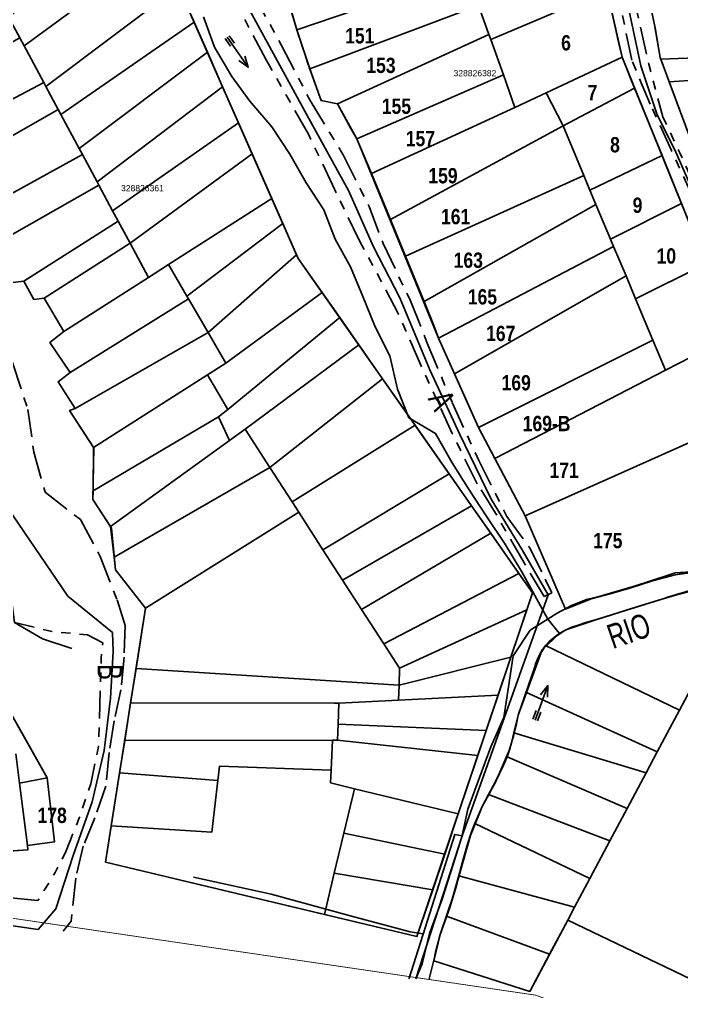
# Model space of a CAD drawing. Extents: x 205316 to 208372, y 4848714 to 4853250.
# Drawn here: x 206171.8 to 206280.1, y 4850261.8 to 4850420.7 of the extents above; entities that cross this region are included whole.
import ezdxf
from ezdxf.enums import TextEntityAlignment as Align

# ---------------------------------------------------------------- set-up
doc = ezdxf.new("R2010")
doc.units = 0
doc.header["$LTSCALE"] = 1.5
doc.header["$MEASUREMENT"] = 0
doc.linetypes.add('TRACO_25', pattern=[8, 3, -1, 1, -1, 1, -1])
for name, color, linetype in [('CD-MALHA-LOTES', 40, 'CONTINUOUS'), ('CD_TXT_QUADRA', 7, 'CONTINUOUS'), ('HD-CURSO-PERENE', 170, 'CONTINUOUS'), ('HD-TXT-PERENE', 170, 'CONTINUOUS'), ('HD-VALAS-DRENOS', 170, 'CONTINUOUS'), ('LM-LIM-SETOR-FISCAL', 7, 'CONTINUOUS'), ('RU-QUADRAS', 6, 'CONTINUOUS'), ('SV-EIXO-RUA-N-PAV', 6, 'CONTINUOUS'), ('SV-ESTIVAS', 7, 'CONTINUOUS'), ('SV-RUA-NAO-PAV-S-GUIA-C-GUIA', 7, 'CONTINUOUS'), ('SV-TXT-RUA-N-PAV-S-GUIA-C-GUIA', 7, 'CONTINUOUS'), ('Th_NmrPort', 7, 'CONTINUOUS')]:
    doc.layers.add(name, color=color, linetype=linetype)
doc.styles.add('ARIAL', font='arial.ttf')
doc.styles.add('ROMANS', font='arial.ttf', dxfattribs={"height": 0.2})
doc.styles.get("Standard").update_dxf_attribs({"font": 'swisscbo.ttf'})
doc.linetypes.add('Limite', pattern='A,20,-3,[130,ltypeshp.shx,S=6.35,R=0,X=0,Y=0],-3,20', length=46)

# ---------------------------------------------------------------- blocks, each defined once
blk = doc.blocks.new('COD035', base_point=(206936.840478, 4853065.457217))
at = {"layer": 'HD-TXT-PERENE'}
for p, q in [((206936.840478, 4853065.862947), (206938.340478, 4853065.862947)), ((206936.840478, 4853065.462947), (206942.840478, 4853065.462947)), ((206936.840478, 4853065.062947), (206938.340478, 4853065.062947))]:
    blk.add_line(p, q, dxfattribs=at)
blk.add_lwpolyline([(206941.040478, 4853064.862947), (206942.840478, 4853065.462947), (206941.040478, 4853066.062947)], dxfattribs=at)

msp = doc.modelspace()

# ---------------------------------------------------------------- linework, layer by layer
at = {"layer": 'CD-MALHA-LOTES', "linetype": 'Continuous'}
for p, q in [((206217.19, 4850419), (206244.94, 4850428.43)), ((206215.51, 4850424.61), (206217.19, 4850419)), ((206248.88, 4850417.41), (206267.9, 4850425.47)), ((206267.9, 4850425.47), (206270.35, 4850414.54)), ((206246.9, 4850422.97), (206219.3, 4850412.62)), ((206248.58, 4850418.24), (206246.9, 4850422.97)), ((206274.83, 4850423.76), (206275.66, 4850419.82)), ((206275.66, 4850419.82), (206275.74, 4850419.36)), ((206275.74, 4850419.36), (206276.59, 4850414.46)), ((206217.19, 4850419), (206219.3, 4850412.62)), ((206223.85, 4850406.89), (206248.58, 4850418.24)), ((206248.58, 4850418.24), (206248.88, 4850417.41)), ((206250.97, 4850411.63), (206248.88, 4850417.41)), ((206332.88, 4850416.37), (206276.68, 4850414.21)), ((206270.35, 4850414.54), (206257.96, 4850408.71)), ((206272.36, 4850409.45), (206270.35, 4850414.54)), ((206276.59, 4850414.46), (206276.68, 4850414.21)), ((206276.68, 4850414.21), (206278.06, 4850410.51)), ((206278.06, 4850410.51), (206332.1, 4850413.91)), ((206219.3, 4850412.62), (206221.15, 4850407.42)), ((206250.97, 4850411.63), (206227, 4850401.14)), ((206252.84, 4850406.31), (206250.97, 4850411.63)), ((206278.06, 4850410.51), (206280.47, 4850404.05)), ((206257.96, 4850408.71), (206252.84, 4850406.31)), ((206260.7, 4850403.28), (206257.96, 4850408.71)), ((206272.36, 4850409.45), (206260.7, 4850403.28)), ((206276.89, 4850398.45), (206272.36, 4850409.45)), ((206221.15, 4850407.42), (206223.85, 4850406.89)), ((206223.85, 4850406.89), (206226.08, 4850402.75)), ((206229.39, 4850395.5), (206252.84, 4850406.31)), ((206226.08, 4850402.75), (206227, 4850401.14)), ((206260.7, 4850403.28), (206232.5, 4850387.97)), ((206264.1, 4850395.16), (206260.7, 4850403.28)), ((206227, 4850401.14), (206229.39, 4850395.5)), ((206265.09, 4850392.79), (206276.89, 4850398.45)), ((206280.06, 4850390.58), (206276.89, 4850398.45)), ((206229.39, 4850395.5), (206232.5, 4850387.97)), ((206234.96, 4850381.98), (206264.1, 4850395.16)), ((206264.1, 4850395.16), (206265.09, 4850392.79)), ((206266.07, 4850390.45), (206265.09, 4850392.79)), ((206237.98, 4850374.6), (206266.07, 4850390.45)), ((206266.07, 4850390.45), (206268.45, 4850384.79)), ((206268.45, 4850384.79), (206280.06, 4850390.58)), ((206280.06, 4850390.58), (206284.03, 4850380.72)), ((206232.5, 4850387.97), (206234.96, 4850381.98)), ((206268.94, 4850383.56), (206268.45, 4850384.79)), ((206268.94, 4850383.56), (206240.35, 4850368.58)), ((206271.02, 4850378.76), (206268.94, 4850383.56)), ((206234.96, 4850381.98), (206237.98, 4850374.6)), ((206272.53, 4850375.03), (206284.03, 4850380.72)), ((206242.94, 4850362.76), (206271.02, 4850378.76)), ((206272.53, 4850375.03), (206271.02, 4850378.76)), ((206275.38, 4850368.24), (206272.53, 4850375.03)), ((206237.98, 4850374.6), (206239.6, 4850370.63)), ((206239.6, 4850370.63), (206240.35, 4850368.58)), ((206240.35, 4850368.58), (206242.94, 4850362.76)), ((206288.75, 4850369.17), (206277.44, 4850363.33)), ((206275.38, 4850368.24), (206246.9, 4850353.96)), ((206277.44, 4850363.33), (206275.38, 4850368.24)), ((206242.94, 4850362.76), (206246.9, 4850353.96)), ((206249.53, 4850348.9), (206277.44, 4850363.33)), ((206293.47, 4850356.94), (206254.53, 4850339.54)), ((206246.9, 4850353.96), (206249.53, 4850348.9)), ((206249.53, 4850348.9), (206254.53, 4850339.54)), ((206254.53, 4850339.54), (206261.11, 4850324.26)), ((206279.02, 4850329.88), (206283.43, 4850330.52)), ((206271.79, 4850327.77), (206275.34, 4850328.9)), ((206275.34, 4850328.9), (206279.02, 4850329.88)), ((206268.39, 4850326.8), (206271.79, 4850327.77)), ((206262.2, 4850324.73), (206265.32, 4850325.99)), ((206265.32, 4850325.99), (206268.39, 4850326.8)), ((206261.11, 4850324.26), (206262.2, 4850324.73)), ((206171.37, 4850305.56), (206176.37, 4850296.69)), ((206171.84, 4850295.83), (206171.24, 4850300.66)), ((206171.84, 4850295.83), (206176.37, 4850296.69)), ((206173.11, 4850285.66), (206171.84, 4850295.83)), ((206176.37, 4850296.69), (206177.54, 4850286.25)), ((206177.54, 4850286.25), (206173.11, 4850285.66)), ((206166.95, 4850284.53), (206173.2, 4850284.97)), ((206173.2, 4850284.97), (206173.11, 4850285.66))]:
    msp.add_line(p, q, dxfattribs=at)
at = {"layer": 'CD-MALHA-LOTES'}
for points in [[(206172.57, 4850416.36), (206192.46, 4850430.97)], [(206176.14, 4850409.73), (206197.81, 4850426.08)], [(206197.81, 4850426.08), (206200.39, 4850420.22)], [(206171.88, 4850417.65), (206170.14, 4850420.88), (206173.69, 4850424.7)], [(206178.61, 4850405.13), (206200.39, 4850420.22)], [(206200.39, 4850420.22), (206202.55, 4850415.32)], [(206152.05, 4850406.63), (206171.88, 4850417.65)], [(206171.88, 4850417.65), (206172.57, 4850416.36)], [(206172.57, 4850416.36), (206175.8, 4850410.35)], [(206181.58, 4850399.59), (206202.55, 4850415.32)], [(206202.55, 4850415.32), (206205.04, 4850409.67)], [(206156.18, 4850400.03), (206175.8, 4850410.35)], [(206175.8, 4850410.35), (206176.14, 4850409.73)], [(206176.14, 4850409.73), (206178.17, 4850405.95)], [(206184.52, 4850394.13), (206205.04, 4850409.67)], [(206205.04, 4850409.67), (206207.63, 4850403.8)], [(206159.24, 4850395.15), (206178.17, 4850405.95)], [(206178.17, 4850405.95), (206178.61, 4850405.13)], [(206178.61, 4850405.13), (206181.58, 4850399.59)], [(206187.06, 4850389.4), (206207.63, 4850403.8)], [(206207.63, 4850403.8), (206209.87, 4850398.7)], [(206181.58, 4850399.59), (206182.11, 4850398.61)], [(206189.9, 4850384.11), (206209.87, 4850398.7)], [(206209.87, 4850398.7), (206213.07, 4850391.44)], [(206163.5, 4850388.37), (206182.11, 4850398.61)], [(206182.11, 4850398.61), (206184.52, 4850394.13)], [(206184.52, 4850394.13), (206184.81, 4850393.59)], [(206166.67, 4850383.3), (206184.81, 4850393.59)], [(206184.81, 4850393.59), (206187.06, 4850389.4)], [(206196.18, 4850380.62), (206213.07, 4850391.44)], [(206213.07, 4850391.44), (206214.89, 4850387.31)], [(206187.06, 4850389.4), (206187.96, 4850387.72)], [(206172.53, 4850377.92), (206187.96, 4850387.72)], [(206187.96, 4850387.72), (206189.9, 4850384.11)], [(206199.18, 4850375.47), (206214.89, 4850387.31)], [(206214.89, 4850387.31), (206217.14, 4850382.2)], [(206172.53, 4850377.92), (206170.24, 4850377.61), (206166.67, 4850383.3)], [(206175.85, 4850375.14), (206189.9, 4850384.11)], [(206189.9, 4850384.11), (206192.91, 4850378.52)], [(206202.68, 4850369.49), (206217.14, 4850382.2)], [(206217.14, 4850382.2), (206217.41, 4850381.59), (206221.31, 4850376.03)], [(206192.91, 4850378.52), (206196.18, 4850380.62)], [(206196.18, 4850380.62), (206199.18, 4850375.47)], [(206179.07, 4850369.66), (206192.91, 4850378.52)], [(206172.53, 4850377.92), (206174.17, 4850374.93), (206175.85, 4850375.14)], [(206179.07, 4850369.66), (206175.85, 4850375.14)], [(206180.11, 4850362.95), (206199.45, 4850375.03)], [(206199.18, 4850375.47), (206199.45, 4850375.03)], [(206199.45, 4850375.03), (206202.68, 4850369.49)], [(206205.58, 4850364.51), (206221.31, 4850376.03)], [(206221.31, 4850376.03), (206224.18, 4850371.94)], [(206205.87, 4850356.93), (206224.18, 4850371.94)], [(206224.18, 4850371.94), (206227.29, 4850367.49)], [(206180.11, 4850362.95), (206176.79, 4850367.87), (206179.07, 4850369.66)], [(206180.94, 4850357.06), (206202.68, 4850369.49)], [(206202.68, 4850369.49), (206205.58, 4850364.51)], [(206208.7, 4850353.72), (206227.29, 4850367.49)], [(206227.29, 4850367.49), (206231.18, 4850361.94)], [(206205.58, 4850364.51), (206202.59, 4850362.61)], [(206180.94, 4850357.06), (206178.13, 4850361.47), (206180.11, 4850362.95)], [(206202.59, 4850362.61), (206183.92, 4850350.73)], [(206205.87, 4850356.93), (206202.59, 4850362.61)], [(206212.76, 4850347.44), (206231.18, 4850361.94)], [(206231.18, 4850361.94), (206236.5, 4850354.34)], [(206183.92, 4850350.73), (206180.03, 4850356.75), (206180.94, 4850357.06)], [(206204.39, 4850355.71), (206205.87, 4850356.93)], [(206183.86, 4850343.65), (206204.39, 4850355.71)], [(206206.18, 4850351.86), (206204.39, 4850355.71)], [(206216.39, 4850341.82), (206236.5, 4850354.34)], [(206236.5, 4850354.34), (206242.08, 4850346.38)], [(206206.18, 4850351.86), (206208.7, 4850353.72)], [(206212.76, 4850347.44), (206208.7, 4850353.72)], [(206186.68, 4850337.82), (206206.18, 4850351.86)], [(206183.92, 4850350.73), (206183.86, 4850343.65)], [(206187.33, 4850332.81), (206212.76, 4850347.44)], [(206216.39, 4850341.82), (206212.76, 4850347.44)], [(206221.45, 4850334), (206242.08, 4850346.38)], [(206242.08, 4850346.38), (206245.72, 4850341.18)], [(206186.68, 4850337.82), (206183.84, 4850342.22), (206183.86, 4850343.65)], [(206217.49, 4850340.12), (206216.39, 4850341.82)], [(206192.45, 4850324.46), (206217.49, 4850340.12)], [(206221.45, 4850334), (206217.49, 4850340.12)], [(206224.65, 4850329.05), (206245.72, 4850341.18)], [(206245.72, 4850341.18), (206248.87, 4850336.69)], [(206186.68, 4850337.82), (206187.33, 4850332.81)], [(206227.75, 4850324.25), (206248.87, 4850336.69)], [(206248.87, 4850336.69), (206253.48, 4850330.11)], [(206224.65, 4850329.05), (206221.45, 4850334)], [(206192.45, 4850324.46), (206187.54, 4850330.69), (206187.33, 4850332.81)], [(206227.75, 4850324.25), (206224.65, 4850329.05)], [(206231.4, 4850318.61), (206253.48, 4850330.11)], [(206254.76, 4850324.16), (206255.69, 4850326.94), (206253.48, 4850330.11)], [(206257.83, 4850318.37), (206258.9, 4850319.44), (206261.15, 4850320.88), (206263.01, 4850321.63), (206264.44, 4850322.09), (206266.74, 4850322.76), (206268.17, 4850323.2), (206271.03, 4850324.1), (206273.45, 4850324.89), (206274.88, 4850325.34), (206277.23, 4850326.05), (206278.68, 4850326.45), (206280.12, 4850326.86), (206282.28, 4850327.47), (206285.15, 4850328.26), (206287.57, 4850328.77), (206289.11, 4850329.08), (206291.67, 4850330.18)], [(206291.67, 4850330.18), (206279.73, 4850307.75)], [(206190.88, 4850314.56), (206192.45, 4850324.46)], [(206231.4, 4850318.61), (206227.75, 4850324.25)], [(206254.76, 4850324.16), (206233.97, 4850314.63)], [(206254.76, 4850324.16), (206252.16, 4850316.42)], [(206233.97, 4850314.63), (206231.4, 4850318.61)], [(206257.83, 4850318.37), (206256.59, 4850316.29), (206256.08, 4850314.88), (206255.65, 4850313.42), (206254.73, 4850310.65)], [(206279.73, 4850307.75), (206257.83, 4850318.37)], [(206233.89, 4850311.84), (206252.16, 4850316.42)], [(206252.16, 4850316.42), (206250.07, 4850310.2)], [(206190, 4850308.98), (206190.88, 4850314.56)], [(206190.88, 4850314.56), (206233.89, 4850311.84)], [(206233.89, 4850311.84), (206233.97, 4850314.63)], [(206233.82, 4850309.41), (206233.89, 4850311.84)], [(206233.82, 4850309.41), (206250.07, 4850310.2)], [(206250.07, 4850310.2), (206248.14, 4850304.46)], [(206254.73, 4850310.65), (206254.27, 4850309.46), (206253.39, 4850306.98), (206252.67, 4850304.07)], [(206276.12, 4850300.97), (206254.73, 4850310.65)], [(206189.03, 4850302.84), (206190, 4850308.98)], [(206224.04, 4850308.94), (206223.26, 4850308.9), (206190, 4850308.98)], [(206224.04, 4850308.94), (206223.92, 4850305.47)], [(206224.04, 4850308.94), (206233.82, 4850309.41)], [(206279.73, 4850307.75), (206276.12, 4850300.97)], [(206223.92, 4850305.47), (206223.84, 4850302.85)], [(206248.14, 4850304.46), (206223.92, 4850305.47)], [(206248.14, 4850304.46), (206246.77, 4850300.37)], [(206251.54, 4850300.15), (206252.32, 4850302.61), (206252.67, 4850304.07)], [(206274.29, 4850297.53), (206252.67, 4850304.07)], [(206188.18, 4850297.52), (206189.03, 4850302.84)], [(206223.03, 4850302.85), (206189.03, 4850302.84)], [(206222.79, 4850297.96), (206223.03, 4850302.85)], [(206223.84, 4850302.85), (206223.03, 4850302.85)], [(206246.77, 4850300.37), (206223.84, 4850302.85)], [(206246.77, 4850300.37), (206243.57, 4850290.84)], [(206248.49, 4850293.97), (206249.2, 4850295.28), (206250.32, 4850297.41), (206250.96, 4850298.77), (206251.54, 4850300.15)], [(206271.18, 4850291.69), (206251.54, 4850300.15)], [(206276.12, 4850300.97), (206274.29, 4850297.53)], [(206204.27, 4850296.3), (206204.53, 4850298.62), (206222.79, 4850297.96)], [(206186.82, 4850288.87), (206188.18, 4850297.52)], [(206204.27, 4850296.3), (206188.18, 4850297.52)], [(206222.79, 4850297.96), (206222.69, 4850295.89), (206226.6, 4850294.94)], [(206274.29, 4850297.53), (206271.18, 4850291.69)], [(206204.27, 4850296.3), (206203.3, 4850287.84), (206186.82, 4850288.87)], [(206224.87, 4850287.69), (206226.6, 4850294.94)], [(206243.57, 4850290.84), (206226.6, 4850294.94)], [(206246.27, 4850289.27), (206247.48, 4850292.02), (206248.49, 4850293.97)], [(206268.36, 4850286.39), (206248.49, 4850293.97)], [(206243.57, 4850290.84), (206241.36, 4850284.25)], [(206271.18, 4850291.69), (206268.36, 4850286.39)], [(206243.67, 4850280.69), (206243.89, 4850281.54), (206244.27, 4850283), (206245.09, 4850285.88), (206245.74, 4850287.87), (206246.27, 4850289.27)], [(206265.11, 4850280.28), (206246.27, 4850289.27)], [(206186.82, 4850288.87), (206185.88, 4850282.94), (206202.28, 4850279.02), (206221.68, 4850274.37)], [(206223.29, 4850281.11), (206224.87, 4850287.69)], [(206241.36, 4850284.25), (206224.87, 4850287.69)], [(206268.36, 4850286.39), (206265.11, 4850280.28)], [(206241.36, 4850284.25), (206239.39, 4850278.39)], [(206221.68, 4850274.37), (206223.29, 4850281.11)], [(206239.39, 4850278.39), (206223.29, 4850281.11)], [(206241.67, 4850274.09), (206242.19, 4850275.5), (206242.92, 4850277.85), (206243.32, 4850279.3), (206243.67, 4850280.69)], [(206262.59, 4850275.55), (206243.67, 4850280.69)], [(206265.11, 4850280.28), (206262.59, 4850275.55)], [(206239.39, 4850278.39), (206236.82, 4850270.75), (206221.68, 4850274.37)], [(206262.59, 4850275.55), (206261.47, 4850273.45)], [(206241.67, 4850274.09), (206241.14, 4850272.69), (206240.6, 4850271.1), (206239.87, 4850268.19), (206239.56, 4850266.8), (206255.27, 4850261.79), (206258.51, 4850267.89)], [(206258.51, 4850267.89), (206241.67, 4850274.09)], [(206261.47, 4850273.45), (206258.51, 4850267.89)], [(206261.47, 4850273.45), (206281.48, 4850263.88), (206464.23, 4850167.39), (206494.55, 4850242.96)]]:
    msp.add_lwpolyline(points, dxfattribs=at)
at = {"layer": 'HD-CURSO-PERENE', "flags": 128}
for points in [[(206201.91, 4850421.1), (206203.7, 4850416.16), (206206.53, 4850411.38), (206209.5, 4850407.35), (206213.08, 4850403.12), (206216.01, 4850398.64), (206218.69, 4850393.96), (206221.57, 4850389.58), (206223.45, 4850384.79), (206225.97, 4850380.26), (206227.96, 4850375.37), (206229.99, 4850370.43), (206232.37, 4850365.7), (206233.65, 4850360.26), (206235.48, 4850355.57), (206239.85, 4850353), (206242.58, 4850348.21), (206245.36, 4850343.78), (206248.24, 4850339.4), (206251.11, 4850335.07), (206253.99, 4850330.39), (206258.23, 4850322.67), (206260.13, 4850320.33)], [(206283.43, 4850330.52), (206279.04, 4850330.2), (206274.25, 4850328.62), (206268.39, 4850326.8), (206264.52, 4850325.85), (206262.09, 4850324.86), (206259.74, 4850323.62), (206255.35, 4850320.84), (206252.53, 4850316.63), (206251.76, 4850311.57), (206251, 4850306.57), (206248.88, 4850301.8), (206247.06, 4850296.79), (206245.11, 4850291.58), (206244.15, 4850287.06), (206242.67, 4850282.36), (206240.94, 4850276.86), (206238.84, 4850271.24), (206237.68, 4850266.33), (206236.64, 4850263.88)], [(206281.56, 4850327.26), (206276.32, 4850325.78), (206271.03, 4850324.1), (206265.89, 4850322.51), (206261.15, 4850320.88), (206260.13, 4850320.33), (206257.27, 4850317.61), (206255.31, 4850312.29), (206253.39, 4850306.98), (206252.03, 4850301.57), (206249.91, 4850296.61), (206247.48, 4850292.02), (206245.55, 4850287.31), (206243.69, 4850280.75), (206242.19, 4850275.5), (206240.6, 4850271.1), (206239.73, 4850267.57), (206238.85, 4850264.05)], [(206238.85, 4850264.04), (206238.8, 4850263.88)]]:
    msp.add_lwpolyline(points, dxfattribs=at)
at = {"layer": 'HD-VALAS-DRENOS', "flags": 128}
for points in [[(206160.02, 4850336.38), (206165.12, 4850336.02), (206168.04, 4850331.73), (206170.37, 4850327.1), (206171.01, 4850322.1), (206175.57, 4850319.43), (206180.38, 4850317.86)], [(206200.28, 4850280.45), (206212.96, 4850277.72), (206226.11, 4850274.08), (206235.69, 4850271.55), (206237.83, 4850271.2)]]:
    msp.add_lwpolyline(points, dxfattribs=at)
at = {"layer": 'LM-LIM-SETOR-FISCAL', "linetype": 'Limite', "ltscale": 0.1, "const_width": 0.13, "flags": 128}
msp.add_lwpolyline([(207021.68, 4851415.47), (207043.45, 4851405.34), (207056.69, 4851396.79), (207066.97, 4851389.51), (207076.85, 4851382.57), (207094.19, 4851367.16), (207111.92, 4851349.04), (207137.62, 4851319.1), (207143.1, 4851313.28), (207157.25, 4851297.67), (207179.66, 4851272.35), (207212.37, 4851234.89), (207238.06, 4851206.02), (207253.49, 4851187.92), (207273.43, 4851163.63), (207284.94, 4851148.07), (207293.96, 4851135.89), (207311.93, 4851112.49), (207337.06, 4851072.12), (207347.32, 4851056.34), (207360.35, 4851036.08), (207365.19, 4851028.69), (207385.18, 4850998.1), (207399.65, 4850974.87), (207412.28, 4850954.54), (207439.21, 4850911.8), (207446.99, 4850899.53), (207455.59, 4850885.98), (207473.05, 4850858.84), (207486.05, 4850838.58), (207490.56, 4850831.8), (207526.44, 4850773.29), (207555.31, 4850724.8), (207578.38, 4850685.38), (207592.12, 4850660.09), (207604.67, 4850635.92), (207614.1, 4850617.58), (207622.25, 4850602.5), (207642.83, 4850564.46), (207666.03, 4850518.62), (207673.67, 4850503.6), (207676.98, 4850495.57), (207692.21, 4850467.22), (207727.63, 4850397.08), (207738.85, 4850376.31), (207759.68, 4850337.26), (207765.54, 4850326.04), (207775.63, 4850306.02), (207786.18, 4850286.35), (207792.55, 4850273.61), (207797.89, 4850263.92), (207815.04, 4850231.27), (207833.05, 4850197.75), (207837.49, 4850189.49), (207843.1, 4850178.25), (207852.67, 4850160.66), (207865.65, 4850136.92), (207895.56, 4850081.74), (207913.06, 4850049.55), (207920.81, 4850036.7), (207924.96, 4850029.49), (207928.67, 4850023.04), (207944.68, 4849997.28), (207949.38, 4849989.27), (207955.86, 4849978.89), (207989.63, 4849922.09), (208021.59, 4849858.31), (208039.3, 4849825.19), (208050.27, 4849806.04), (208063.43, 4849780.62), (208069.87, 4849768.66), (208079.08, 4849754.42), (208084.65, 4849743.63), (208092.91, 4849727.46), (208100.67, 4849714.29), (208107.46, 4849701.58), (208114.74, 4849688.43), (208114.78, 4849688.35), (208114.86, 4849688.17), (208150.73, 4849616.06), (208187.92, 4849541.22), (208249.9, 4849424.19), (208300.63, 4849327.9), (208301.3, 4849326.63), (208330.19, 4849271.2), (208367.01, 4849211.9), (208349.86, 4849193.3), (208335.74, 4849174.95), (208327.89, 4849167.36), (208314.36, 4849149.75), (208299.16, 4849131.8), (208291.24, 4849122.44), (208282.06, 4849112.13), (208264.95, 4849090.56), (208250.83, 4849074.09), (208221.58, 4849039.46), (208207.85, 4849021.47), (208194.01, 4849003.09), (208183.89, 4848990.29), (208163.14, 4848966.59), (208139.11, 4848938.69), (208114.75, 4848908.34), (208092.97, 4848883.15), (208089.08, 4848877.86), (208082.48, 4848868.63), (208062.6, 4848842.56), (208055.4, 4848834.16), (208029.39, 4848802.29), (208002.88, 4848772.47), (207987.06, 4848754.07), (207971.45, 4848736.35), (207951.29, 4848714.3), (207938.98, 4848722.35), (207935.19, 4848724.84), (207927.76, 4848740.69), (207925.43, 4848746.58), (207910.93, 4848782.03), (207901.5, 4848803.37), (207897.96, 4848811.56), (207889.76, 4848830.42), (207882.92, 4848845.94), (207879.69, 4848853.91), (207871.77, 4848863.82), (207869.94, 4848867.11), (207866.81, 4848872.74), (207858.75, 4848886.94), (207856.41, 4848891.07), (207842.53, 4848910.15), (207825.03, 4848930.31), (207802.2, 4848960.18), (207795.96, 4848968.62), (207792.78, 4848975.77), (207791.99, 4848977.54), (207775.14, 4849006.28), (207757.22, 4849040.43), (207747.93, 4849059.71), (207739.33, 4849078.11), (207736.66, 4849084.67), (207725.65, 4849112.01), (207712.86, 4849133.84), (207705.61, 4849141.39), (207693.22, 4849158.83), (207658.02, 4849201.49), (207643.22, 4849219.05), (207628.15, 4849239.89), (207583.74, 4849297.42), (207577.23, 4849307.07), (207560.95, 4849335.89), (207540.69, 4849361.49), (207529.48, 4849377.88), (207524.83, 4849382.69), (207520.93, 4849386.71), (207512.94, 4849401.39), (207489.49, 4849426.56), (207461.51, 4849464.09), (207445.75, 4849483.09), (207417.58, 4849518.68), (207409.91, 4849527.9), (207402.02, 4849538.56), (207394.56, 4849549.23), (207375.36, 4849576.96), (207365.17, 4849591.27), (207339.6, 4849627.48), (207325.58, 4849647.34), (207307.69, 4849672.68), (207298.76, 4849680.12), (207277.63, 4849691.43), (207257.69, 4849697.98), (207238.05, 4849700.95), (207217.82, 4849703), (207206.03, 4849702.71), (207187.69, 4849706.67), (207136.42, 4849713.49), (207093.76, 4849719.89), (207070.29, 4849722.03), (207038.29, 4849725.23), (206981.38, 4849733.58), (206955.52, 4849737.17), (206761.86, 4849758.64), (206867.89, 4849970.66), (206819.81, 4849985.62), (206492.19, 4850011.1), (206474.48, 4850006.62), (206422.43, 4850015.06), (206416.16, 4850016.08), (206438.69, 4850087.64), (206465.45, 4850155.1), (206402.35, 4850183.32), (206381.84, 4850187.26), (206296.36, 4850246.47), (206256.21, 4850261.19), (205958.1, 4850305), (205458.47, 4851060.64), (205381.54, 4850978.24), (205358.28, 4850945.44), (205339.74, 4850916.46), (205327.72, 4850908.15), (205431.06, 4851590.05), (205574.72, 4852567.53), (205641.8, 4853028.16), (205641.8, 4853028.16), (205641.8, 4853028.16), (205641.8, 4853028.16), (205641.93, 4853028.94), (205641.93, 4853028.94), (205648.48, 4853073.83), (205694.02, 4853072.84), (205697.96, 4853072.98), (205708.12, 4853073.2), (205760.46, 4853075.4), (205791.35, 4853076.88), (205796.33, 4853076.78), (205864.61, 4853080.53), (205875.14, 4853081.42), (205954.27, 4853084.91), (205973.22, 4853086.23), (205987.11, 4853086.63), (206047.56, 4853092.24), (206088.22, 4853093.5), (206097.24, 4853093.29), (206115.25, 4853096.39), (206174.74, 4853099.25), (206241.73, 4853106.06), (206249.32, 4853067.81), (206250.76, 4853068.13), (206281.43, 4853073.09), (206306.59, 4853077.18), (206378.69, 4853082.54), (206403.59, 4853083.9), (206436.89, 4853085.62), (206526.63, 4853090.28), (206527.07, 4853088.1), (206560.2, 4853092.06), (206614.27, 4853094.76), (206665.78, 4853098.35), (206668.43, 4853097.71), (206672.42, 4853095.9), (206676.44, 4853090.31), (206713.2, 4853068.45), (206726.11, 4853063.48), (206768.83, 4853039.64), (206779.35, 4853035.22), (206783.97, 4853039.27), (206803.01, 4853045.24), (206811.52, 4853047.66), (206822.53, 4853050.63), (206828.46, 4853052.32), (206840.17, 4853055.43), (206847.8, 4853057.54), (206858.24, 4853060.22), (206872.64, 4853064.04), (206880.4, 4853065.73), (206891.38, 4853067.85), (206902.95, 4853070.8), (206915.12, 4853068.72), (206920.58, 4853068.19), (206924.61, 4853067.87), (206929.01, 4853068.36), (206932.61, 4853069.6), (206936.66, 4853071.45), (206943.28, 4853074.5), (206950.01, 4853078.17), (206955.6, 4853082.5), (206958.92, 4853089.46), (206962.59, 4853093.58), (206967.6, 4853097.61), (206977.81, 4853100.47), (206987.39, 4853105.57), (206993.74, 4853107.81), (206995.98, 4853101.99), (206998.25, 4853095.75), (207000.15, 4853089.03), (207001.71, 4853082.51), (207003.06, 4853076.97), (207004.98, 4853065.92), (207006.42, 4853057.28), (207007.25, 4853052.87), (207009.04, 4853041.02), (207018.95, 4853043.22), (207028.02, 4853045.07), (207041.5, 4853047.9), (207048.59, 4853049.32), (207057.57, 4853051.22), (207063.04, 4853052.2), (207071.92, 4853053.66), (207083.02, 4853055.24), (207109.77, 4853060.98), (207121.18, 4853063.43), (207134.62, 4853067.5), (207161.51, 4853073.61), (207175.42, 4853077.24), (207178.97, 4853078.21), (207181.54, 4853078.81), (207183.81, 4853079.34), (207188.75, 4853080.47), (207192.55, 4853081.52), (207201.06, 4853083.36), (207208.78, 4853084.88), (207218.42, 4853086.81), (207225.74, 4853087.76), (207232.02, 4853089.01), (207242.24, 4853089.87), (207250.59, 4853091.4), (207267.11, 4853095.09), (207278.14, 4853097.67), (207281.89, 4853098.7), (207283.75, 4853100.66), (207285.91, 4853101.58), (207290.13, 4853102.41), (207294.36, 4853102.41), (207297.24, 4853101.27), (207300.74, 4853099.94), (207303.18, 4853099.75), (207306.84, 4853102), (207313.42, 4853103), (207317.92, 4853104.36), (207319.42, 4853105.86), (207320.7, 4853109.57), (207328.77, 4853111.37), (207333.42, 4853111.36), (207344.5, 4853111.15), (207357.97, 4853112.75), (207369.1, 4853115.23), (207376.56, 4853116.38), (207381.3, 4853117.24), (207387.47, 4853118.39), (207392.49, 4853119.11), (207396.77, 4853120.95), (207415.73, 4853122.98), (207426.82, 4853124.81), (207434.67, 4853127.72), (207433.38, 4853135.75), (207483.24, 4853145.3), (207485.09, 4853140.95), (207489.44, 4853138.19), (207496.16, 4853134.1), (207501.03, 4853132.12), (207509.86, 4853132.26), (207517.37, 4853134.63), (207526.34, 4853135.42), (207534.9, 4853135.16), (207540.31, 4853134.1), (207549.66, 4853131.07), (207559.41, 4853125.53), (207563.63, 4853123.29), (207567.98, 4853122.5), (207579.64, 4853122.9), (207589.26, 4853124.48), (207599.15, 4853123.03), (207607.72, 4853121.45), (207616.55, 4853118.55), (207625.51, 4853116.05), (207633.48, 4853114.13), (207638.75, 4853112.42), (207645.47, 4853108.07), (207650.35, 4853101.35), (207651.8, 4853094.76), (207653.12, 4853086.99), (207656.54, 4853081.71), (207660.23, 4853076.31), (207663.92, 4853071.17), (207668.54, 4853066.43), (207679.08, 4853063.26), (207691.07, 4853063.26), (207695.82, 4853066.3), (207699.7, 4853071.57), (207703.66, 4853075.26), (207708.27, 4853076.71), (207713.41, 4853075.39), (207716.7, 4853070.78), (207718.02, 4853064.06), (207718.15, 4853057.73), (207718.29, 4853046.46), (207719.34, 4853036.97), (207724.88, 4853033.81), (207736.87, 4853033.41), (207747.15, 4853035.92), (207754.13, 4853041.45), (207762.04, 4853043.3), (207773.44, 4853045.67), (207778.71, 4853047.25), (207782.8, 4853050.28), (207788.33, 4853057.66), (207790.84, 4853064.52), (207790.97, 4853071.24), (207790.57, 4853079.61), (207788.2, 4853087.12), (207786.62, 4853093.31), (207787.01, 4853100.03), (207790.7, 4853104.38), (207799.14, 4853104.38), (207805.07, 4853103.59), (207811.26, 4853102.27), (207817.85, 4853098.72), (207820.49, 4853094.5), (207822.46, 4853090.02), (207826.81, 4853088.04), (207832.35, 4853091.47), (207843.48, 4853094.63), (207849.81, 4853098.58), (207854.29, 4853104.12), (207855.74, 4853109.65), (207857.06, 4853117.3), (207866.22, 4853130.48), (207885.99, 4853134.43), (207901.27, 4853129.42), (207912.87, 4853122.04), (207925.79, 4853113.08), (207936.07, 4853099.64), (207945.82, 4853090.68), (207956.1, 4853085.93), (207977.18, 4853074.27), (207954.95, 4853033.22), (207930.02, 4853010.37), (207899.9, 4852995.83), (207867.7, 4852983.36), (207865.96, 4852982.16), (207835.44, 4852961.18), (207834.46, 4852960.51), (207832.32, 4852957.94), (207814.69, 4852936.79), (207813.69, 4852935.58), (207810.57, 4852900.27), (207812.65, 4852867.03), (207826.15, 4852834.83), (207834.46, 4852804.71), (207830.31, 4852764.2), (207817.84, 4852715.38), (207811.61, 4852680.07), (207809.54, 4852652.02), (207803.3, 4852629.17), (207788.76, 4852604.24), (207780.78, 4852586.78), (207772.76, 4852568.75), (207772.2, 4852567.48), (207764.15, 4852556.53), (207749.3, 4852542.98), (207732.53, 4852532.01), (207710.59, 4852535.24), (207705.42, 4852552.01), (207700.26, 4852561.69), (207695.76, 4852567.49), (207695.75, 4852567.5), (207689.62, 4852575.24), (207683.06, 4852582.65), (207683.06, 4852582.65), (207672.47, 4852586.67), (207659.13, 4852588.58), (207647.7, 4852584.77), (207640.93, 4852577.57), (207638.17, 4852572.06), (207638.27, 4852567.49), (207637.67, 4852558.64), (207637.07, 4852542.73), (207634.67, 4852530.43), (207628.97, 4852515.12), (207624.39, 4852504.94), (207612.77, 4852495.02), (207607.63, 4852490.76), (207594.46, 4852487.52), (207582.46, 4852480.31), (207573.75, 4852470.41), (207556.35, 4852462.61), (207538.64, 4852451.65), (207527.54, 4852441.75), (207513.13, 4852427.65), (207506.23, 4852418.64), (207498.13, 4852406.34), (207484.92, 4852390.73), (207472.02, 4852375.73), (207463.62, 4852361.33), (207453.41, 4852338.97), (207447.11, 4852320.36), (207443.73, 4852311.52), (207439.87, 4852301.85), (207432.11, 4852284.05), (207428.21, 4852272.65), (207424.61, 4852254.04), (207426.11, 4852243.54), (207437.81, 4852238.74), (207456.12, 4852240.84), (207468.42, 4852248.04), (207479.82, 4852254.34), (207496.63, 4852257.64), (207513.13, 4852257.64), (207531.14, 4852253.74), (207542.84, 4852248.64), (207555.75, 4852239.64), (207568.05, 4852228.08), (207578.55, 4852216.68), (207583.06, 4852196.87), (207587.56, 4852180.97), (207594.76, 4852163.26), (207599.86, 4852156.66), (207608.86, 4852146.16), (207613.37, 4852132.65), (207613.67, 4852120.5), (207611.87, 4852109.1), (207603.46, 4852100.09), (207594.46, 4852094.39), (207573.45, 4852089.89), (207559.95, 4852088.09), (207541.49, 4852086.29), (207526.79, 4852086.29), (207515.08, 4852082.69), (207510.28, 4852073.98), (207506.08, 4852060.48), (207508.18, 4852045.47), (207515.98, 4852036.77), (207527.69, 4852028.52), (207539.39, 4852021.32), (207542.09, 4852011.11), (207540.59, 4851999.41), (207531.89, 4851990.11), (207521.99, 4851983.81), (207509.68, 4851972.4), (207503.68, 4851965.2), (207498.88, 4851952.3), (207498.58, 4851939.69), (207495.88, 4851930.99), (207496.78, 4851918.08), (207492.28, 4851906.08), (207486.28, 4851896.48), (207480.57, 4851883.57), (207473.37, 4851877.87), (207465.27, 4851871.12), (207457.47, 4851862.72), (207450.26, 4851854.61), (207438.86, 4851850.11), (207428.96, 4851845.31), (207420.85, 4851839.31), (207413.65, 4851830.31), (207413.63, 4851830.07), (207412.45, 4851817.85), (207413.95, 4851801.35), (207419.65, 4851789.04), (207426.26, 4851775.24), (207422.65, 4851767.44), (207411.55, 4851754.83), (207403.15, 4851747.33), (207396.19, 4851742.31), (207381.03, 4851730), (207376.14, 4851725.42), (207366.84, 4851714.32), (207362.02, 4851705.07), (207359.33, 4851699.09), (207356.13, 4851693.8), (207352.17, 4851688.61), (207347.73, 4851683.39), (207343.58, 4851677.86), (207336.98, 4851674.11), (207333.08, 4851671.11), (207328.23, 4851667.5), (207323.73, 4851664.99), (207319.14, 4851662.03), (207312.52, 4851659.25), (207306.97, 4851656.48), (207300.67, 4851653.78), (207295.56, 4851650.02), (207291.96, 4851646.42), (207290.01, 4851641.92), (207289.56, 4851637.12), (207290.76, 4851632.17), (207293.46, 4851628.87), (207299.47, 4851624.97), (207306.09, 4851621.35), (207313.87, 4851617.16), (207321.37, 4851614.76), (207329.33, 4851612.06), (207335.36, 4851607.57), (207336.98, 4851602.16), (207333.68, 4851595.41), (207329.48, 4851592.11), (207324.52, 4851589.4), (207317.62, 4851586.85), (207309.18, 4851586.85), (207303.22, 4851588.26), (207297.78, 4851590.49), (207292.26, 4851592.53), (207286.46, 4851592.82), (207280.33, 4851592.56), (207274.18, 4851591.51), (207267.88, 4851591.06), (207260.83, 4851591.81), (207252.43, 4851591.51), (207245.52, 4851589.1), (207238.32, 4851588.5), (207231.28, 4851590.25), (207225.49, 4851591.54), (207220.84, 4851594.21), (207214.84, 4851596.46), (207208.99, 4851598.86), (207202.68, 4851602.31), (207198.33, 4851607.41), (207196.08, 4851613.26), (207198.08, 4851619.64), (207198.84, 4851625.01), (207198.84, 4851632.65), (207197.89, 4851638.82), (207198.7, 4851645.68), (207198.78, 4851649.95), (207197.73, 4851654), (207194.58, 4851656.55), (207190.23, 4851659.55), (207184.83, 4851662.1), (207181.63, 4851663.31), (207174.11, 4851668.15), (207168.43, 4851673.64), (207164.08, 4851677.33), (207161.47, 4851680.45), (207157.3, 4851683.54), (207152.25, 4851686.95), (207146.35, 4851688.77), (207140.51, 4851688.58), (207134.97, 4851685.14), (207130.33, 4851679.65), (207126.96, 4851675.84), (207122.34, 4851670.05), (207117.61, 4851664.31), (207112.85, 4851658.87), (207107.77, 4851653.68), (207101.91, 4851649.31), (207095.27, 4851647.78), (207088.5, 4851647.45), (207081.72, 4851647.45), (207074.62, 4851649.4), (207067.65, 4851651.44), (207061.25, 4851655.1), (207056.98, 4851658.28), (207053.3, 4851661.92), (207049.7, 4851665.87), (207044.67, 4851671.39), (207039.69, 4851676.45), (207036.11, 4851680.27), (207032.79, 4851684.24), (207028.55, 4851687.81), (207024.32, 4851691.18), (207019.77, 4851694.1), (207012.9, 4851697.22), (207008.05, 4851698.69), (207000.99, 4851699.1), (206993.6, 4851698.93), (206988.48, 4851698.67), (206981.18, 4851698.52), (206974.54, 4851698.49), (206966.41, 4851698.35), (206959.69, 4851698.1), (206955.49, 4851697.65), (206947.66, 4851695.98), (206930.32, 4851683.64), (206919.41, 4851681.51), (206903.19, 4851685.91), (206893.11, 4851679.35), (206876.22, 4851668.3), (206863.82, 4851665.31), (206838.51, 4851664.51), (206824.05, 4851654.84), (206820.4, 4851636.59), (206823.02, 4851619.71), (206815.39, 4851610.49), (206817.94, 4851603.02), (206817.78, 4851599.21), (206807.28, 4851595.87), (206796.63, 4851589.51), (206795.68, 4851578.85), (206772.39, 4851570.51), (206768.73, 4851564.63), (206773.34, 4851553.02), (206770.76, 4851539.3), (206766.66, 4851530.24), (206761.26, 4851528.3), (206750.13, 4851531.48), (206745.04, 4851524.16), (206737.89, 4851517.17), (206716.26, 4851478.85), (206708.79, 4851449.04), (206704.02, 4851446.18), (206695.42, 4851438.21), (206691.63, 4851417.91), (206687.99, 4851407.24), (206805.75, 4851415.72), (206852.6, 4851421.92), (206888.07, 4851426.1), (206908.54, 4851427.32), (206955.56, 4851430.12), (206957.65, 4851429.92), (206967.38, 4851429.2), (206973.82, 4851428.49), (206980.7, 4851427.63), (206982.84, 4851427.2), (206991.18, 4851425.4), (207010.88, 4851419.91)], close=True, dxfattribs=at)
at = {"layer": 'RU-QUADRAS', "linetype": 'Continuous'}
for points in [[(206353.56, 4850422.14, 0.045571), (206348.2, 4850417.95), (206344.46, 4850415.51), (206334.95, 4850407.28), (206330.24, 4850403.5), (206328.46, 4850402.38), (206326.97, 4850400.7, 0.097769), (206326.51, 4850396.74), (206327.21, 4850394.18), (206331.17, 4850386.96), (206330.82, 4850384.56), (206329.31, 4850383, 0.056239), (206322.78, 4850379.5), (206317.45, 4850375.18), (206314.8, 4850372.44), (206310.63, 4850366.06, 0.037497), (206308.23, 4850360.88), (206297.59, 4850358.06), (206276.59, 4850414.46), (206275.66, 4850419.82), (206264, 4850475.04)], [(206264.61, 4850442.03, 0.012196), (206270.35, 4850414.54), (206288.75, 4850369.17, -0.015605), (206297.01, 4850346.84), (206292.65, 4850339.4, -0.045374), (206289.41, 4850332.94), (206288.12, 4850331.81), (206286.66, 4850331.16), (206279.02, 4850329.88), (206275.34, 4850328.9), (206265.32, 4850325.99), (206261.11, 4850324.26), (206254.53, 4850339.54), (206246.9, 4850353.96), (206240.35, 4850368.58), (206227, 4850401.14), (206223.85, 4850406.89), (206221.15, 4850407.42, -0.01927), (206215.51, 4850424.61)], [(206281.48, 4850263.88), (206261.47, 4850273.45), (206255.27, 4850261.79), (206239.56, 4850266.8), (206240.6, 4850271.1), (206242.92, 4850277.85), (206245.74, 4850287.87), (206247.48, 4850292.02, 0.03303), (206251.54, 4850300.15, 0.033472), (206253.39, 4850306.98), (206256.08, 4850314.88, -0.095552), (206257.83, 4850318.37, -0.132803), (206263.01, 4850321.63), (206277.23, 4850326.05, -0.03398), (206289.11, 4850329.08)]]:
    msp.add_lwpolyline(points, format="xyb", dxfattribs=at)
msp.add_lwpolyline([(206128.37, 4850444.37), (206166.62, 4850468.81), (206192.74, 4850430.57), (206195.58, 4850431.14), (206217.41, 4850381.59), (206255.69, 4850326.94), (206236.82, 4850270.75), (206185.88, 4850282.94), (206192.45, 4850324.46), (206187.54, 4850330.69), (206186.86, 4850337.55), (206183.84, 4850342.22), (206183.96, 4850350.66), (206180.03, 4850356.75), (206180.94, 4850357.06), (206178.13, 4850361.47), (206180.11, 4850362.95), (206176.79, 4850367.87), (206179.07, 4850369.66), (206175.85, 4850375.14), (206174.17, 4850374.93), (206172.53, 4850377.92), (206170.24, 4850377.61)], close=True, dxfattribs=at)
msp.add_lwpolyline([(206167.82, 4850311.83), (206176.37, 4850296.69), (206177.54, 4850286.25), (206173.11, 4850285.66), (206173.2, 4850284.97), (206166.95, 4850284.53)], dxfattribs=at)
at = {"layer": 'SV-EIXO-RUA-N-PAV'}
for p, q in [((206187.01, 4850320.48), (206179.75, 4850326.42)), ((206187.17, 4850317.35), (206187.01, 4850320.48)), ((206186.68, 4850309.76), (206187.17, 4850317.35)), ((206185.69, 4850301.18), (206186.68, 4850309.76)), ((206183.71, 4850292.77), (206185.69, 4850301.18)), ((206180.58, 4850284.03), (206183.71, 4850292.77)), ((206040.04, 4850291.74), (206174.9, 4850271.9)), ((206177.77, 4850275.28), (206180.58, 4850284.03)), ((206174.9, 4850271.9), (206177.77, 4850275.28))]:
    msp.add_line(p, q, dxfattribs=at)
at = {"layer": 'SV-EIXO-RUA-N-PAV', "flags": 128}
for points in [[(205875.7, 4850813.73), (205943.59, 4850711.26), (206004.73, 4850618.97), (206064.84, 4850528.23), (206085.51, 4850497.04), (206117.47, 4850448.8), (206118.44, 4850445.16), (206119.05, 4850442.88), (206131.84, 4850421.06), (206135.85, 4850416.11), (206138.24, 4850413.15), (206146.14, 4850401.87), (206150.65, 4850393.21), (206155.54, 4850379.67), (206159.31, 4850368.76), (206163.45, 4850360.48), (206166.22, 4850352.92), (206167.58, 4850349.19), (206169.84, 4850340.91), (206179.75, 4850326.42)], [(206295.34, 4850358.91), (206290.94, 4850368.63), (206287.88, 4850376.92), (206285.14, 4850385.15), (206281.64, 4850393.26), (206279.15, 4850399), (206276.03, 4850405.24), (206273.41, 4850413.1), (206271.62, 4850421.57), (206269.38, 4850434.74), (206267.28, 4850443.7), (206265.16, 4850453.45), (206263.94, 4850462.5), (206263.11, 4850469.4), (206261.71, 4850474.36), (206259.26, 4850481.12)], [(206181.93, 4850467.78), (206186.18, 4850459.2), (206191.67, 4850453.12), (206202.46, 4850435.08), (206219.13, 4850404.5), (206225.6, 4850392.73), (206229.71, 4850383.52), (206234.03, 4850375.18), (206238.93, 4850363.42), (206243.83, 4850352.83), (206248.93, 4850342.24), (206254.03, 4850334.01), (206258.26, 4850326.65)]]:
    msp.add_lwpolyline(points, dxfattribs=at)
at = {"layer": 'SV-ESTIVAS', "flags": 128}
for points in [[(206244.2, 4850287.21), (206258.26, 4850326.65)], [(206235.51, 4850263.88), (206235.53, 4850263.95), (206243, 4850287.45), (206244.2, 4850287.21), (206236.64, 4850263.88)]]:
    msp.add_lwpolyline(points, dxfattribs=at)
at = {"layer": 'SV-RUA-NAO-PAV-S-GUIA-C-GUIA', "linetype": 'TRACO_25'}
for p, q in [((206212.16, 4850414.07), (206206.09, 4850425.53)), ((206209.89, 4850425.1), (206214.69, 4850416.43)), ((206271.95, 4850414), (206270.2, 4850422.39)), ((206214.69, 4850416.43), (206219.35, 4850407.41)), ((206219.09, 4850401.91), (206212.16, 4850414.07)), ((206274.95, 4850406.82), (206271.95, 4850414)), ((206219.35, 4850407.41), (206224.81, 4850398.45)), ((206278.45, 4850399.24), (206274.95, 4850406.82)), ((206223.34, 4850392.94), (206219.09, 4850401.91)), ((206282.25, 4850390.92), (206278.45, 4850399.24)), ((206224.81, 4850398.45), (206229.01, 4850390.08)), ((206227.55, 4850384.27), (206223.34, 4850392.94)), ((206229.01, 4850390.08), (206231.3, 4850384.04)), ((206233.82, 4850372.51), (206227.55, 4850384.27)), ((206231.3, 4850384.04), (206235.76, 4850374.67)), ((206235.76, 4850374.67), (206238.5, 4850367.79)), ((206237.43, 4850364.18), (206233.82, 4850372.51)), ((206238.5, 4850367.79), (206242.57, 4850358.06)), ((206170.68, 4850364.6), (206173.18, 4850356.92)), ((206242.6, 4850353.01), (206237.43, 4850364.18)), ((206242.57, 4850358.06), (206246.93, 4850348.59)), ((206173.18, 4850356.92), (206174.18, 4850349.97)), ((206246.65, 4850344.79), (206242.6, 4850353.01)), ((206174.18, 4850349.97), (206176.02, 4850343.39)), ((206246.93, 4850348.59), (206251.53, 4850339.42)), ((206249.68, 4850339.96), (206246.65, 4850344.79)), ((206176.02, 4850343.39), (206181.8, 4850338.92)), ((206254.33, 4850331.84), (206249.68, 4850339.96)), ((206181.8, 4850338.92), (206185.03, 4850332.89)), ((206251.53, 4850339.42), (206255.22, 4850334.39)), ((206255.22, 4850334.39), (206257.8, 4850329.21)), ((206185.03, 4850332.89), (206187.81, 4850325.8)), ((206257.64, 4850326.34), (206254.33, 4850331.84)), ((206257.8, 4850329.21), (206258.85, 4850326.96)), ((206187.81, 4850325.8), (206189.11, 4850321.62)), ((206258.85, 4850326.96), (206257.64, 4850326.34)), ((206189.11, 4850321.62), (206188.94, 4850316.42)), ((206188.94, 4850316.42), (206188.42, 4850311.12)), ((206188.42, 4850311.12), (206187.31, 4850306.01)), ((206187.31, 4850306.01), (206186.49, 4850300.85)), ((206186.49, 4850300.85), (206185.93, 4850295.35)), ((206185.93, 4850295.35), (206184.16, 4850290.19)), ((206184.16, 4850290.19), (206182.24, 4850285.53)), ((206182.24, 4850285.53), (206181.02, 4850280.32)), ((206181.02, 4850280.32), (206180.27, 4850273.31)), ((206180.27, 4850273.31), (206178.99, 4850271.66))]:
    msp.add_line(p, q, dxfattribs=at)
at = {"layer": 'SV-RUA-NAO-PAV-S-GUIA-C-GUIA', "linetype": 'TRACO_25', "flags": 128}
for points in [[(206296.31, 4850359.36), (206292.09, 4850369.13), (206288.59, 4850377.01), (206286.14, 4850384.99), (206282.28, 4850393.37), (206279.8, 4850398.9), (206277.01, 4850404.78), (206274.71, 4850413.37), (206272.85, 4850421.81), (206270.62, 4850434.99), (206268.51, 4850443.98), (206266.4, 4850453.66), (206265.19, 4850462.66), (206264.34, 4850469.65), (206262.91, 4850474.74), (206261.84, 4850477.69), (206263.14, 4850478.29), (206267.6, 4850475.97), (206272.46, 4850474.25), (206277.52, 4850473.69), (206282.77, 4850472.97), (206287.93, 4850471.55), (206292.69, 4850469.98), (206297.95, 4850468.57), (206303.25, 4850467.25), (206308.31, 4850465.68), (206313.42, 4850464.32), (206318.58, 4850463.15), (206323.73, 4850462.23)], [(206163.26, 4850337.3), (206162.94, 4850340.85), (206159.61, 4850349.2), (206152.64, 4850346.72), (206145.15, 4850343.86), (206137.57, 4850341.38), (206134.21, 4850338.7), (206126.08, 4850335.02), (206118.69, 4850332.52), (206112.82, 4850330.21), (206104.79, 4850326.69), (206098.08, 4850324.18), (206092.59, 4850322.04), (206086.49, 4850320.13), (206078.29, 4850317.21), (206071.83, 4850315.12), (206065.62, 4850313.01), (206061.48, 4850311.21), (206057.66, 4850309.46), (206055.15, 4850305.72), (206052.33, 4850300.83), (206049.08, 4850298.23), (206047.29, 4850296.6), (206058.3, 4850294.13), (206065.96, 4850292.93), (206078.37, 4850291.41), (206096.48, 4850289.18), (206108.94, 4850286.91), (206119.65, 4850284.82), (206131.26, 4850283.05), (206141.42, 4850281.86), (206153.13, 4850280.14), (206163.54, 4850278.51), (206170.95, 4850277.05), (206174.85, 4850276.68), (206177.67, 4850281.25), (206179.45, 4850284.76), (206181.61, 4850290.17), (206183.47, 4850295.73), (206184.73, 4850301.84), (206185.03, 4850310.89), (206185.19, 4850316.34), (206185.43, 4850318.8), (206182.97, 4850320.08), (206177.11, 4850320.64), (206171.01, 4850322.1)]]:
    msp.add_lwpolyline(points, dxfattribs=at)

# ---------------------------------------------------------------- block references
at = {"layer": 'HD-TXT-PERENE'}
for p, rotation in [((206205.78, 4850417.78), 305), ((206256.17, 4850306.15), 70)]:
    msp.add_blockref('COD035', p, dxfattribs=dict(at, rotation=rotation))

# ---------------------------------------------------------------- texts
at = {"layer": 'CD_TXT_QUADRA', "color": 7, "linetype": 'Continuous', "style": 'ROMANS'}
for s, p in [('328826382', (206246.3, 4850411.9)), ('328826361', (206191.93, 4850393.1))]:
    msp.add_text(s, height=1, dxfattribs=at).set_placement(p, align=Align.MIDDLE)
at = {"layer": 'HD-TXT-PERENE', "style": 'ARIAL', "width": 0.7}
msp.add_text('RIO', height=4, rotation=19, dxfattribs=at).set_placement((206268.83, 4850317.74))
at = {"layer": 'SV-TXT-RUA-N-PAV-S-GUIA-C-GUIA', "style": 'ARIAL', "width": 0.7}
for s, rotation, p in [('RUA                                                                    A', 297, (206201.25, 4850431.9)), ('B', 270, (206184.62, 4850315.32))]:
    msp.add_text(s, height=4, rotation=rotation, dxfattribs=at).set_placement(p)
at = {"layer": 'Th_NmrPort', "color": 1}
for s, p in [('151', (206225.08, 4850418.01)), ('6', (206260.39, 4850416.87)), ('153', (206228.54, 4850413.18)), ('7', (206264.71, 4850408.72)), ('155', (206231.07, 4850406.5)), ('157', (206234.99, 4850401.21)), ('8', (206268.4, 4850400.2)), ('159', (206238.68, 4850395.14)), ('9', (206272.09, 4850390.31)), ('161', (206240.75, 4850388.46)), ('10', (206276, 4850382.02)), ('163', (206242.82, 4850381.33)), ('165', (206245.13, 4850375.34)), ('167', (206248.12, 4850369.36)), ('169', (206250.66, 4850361.3)), ('169-B', (206254.11, 4850354.63)), ('171', (206258.49, 4850347)), ('175', (206265.63, 4850335.49)), ('178', (206174.78, 4850290.58))]:
    msp.add_text(s, height=2.5, dxfattribs=at).set_placement(p, align=Align.MIDDLE_LEFT)

doc.saveas('drawing.dxf')
